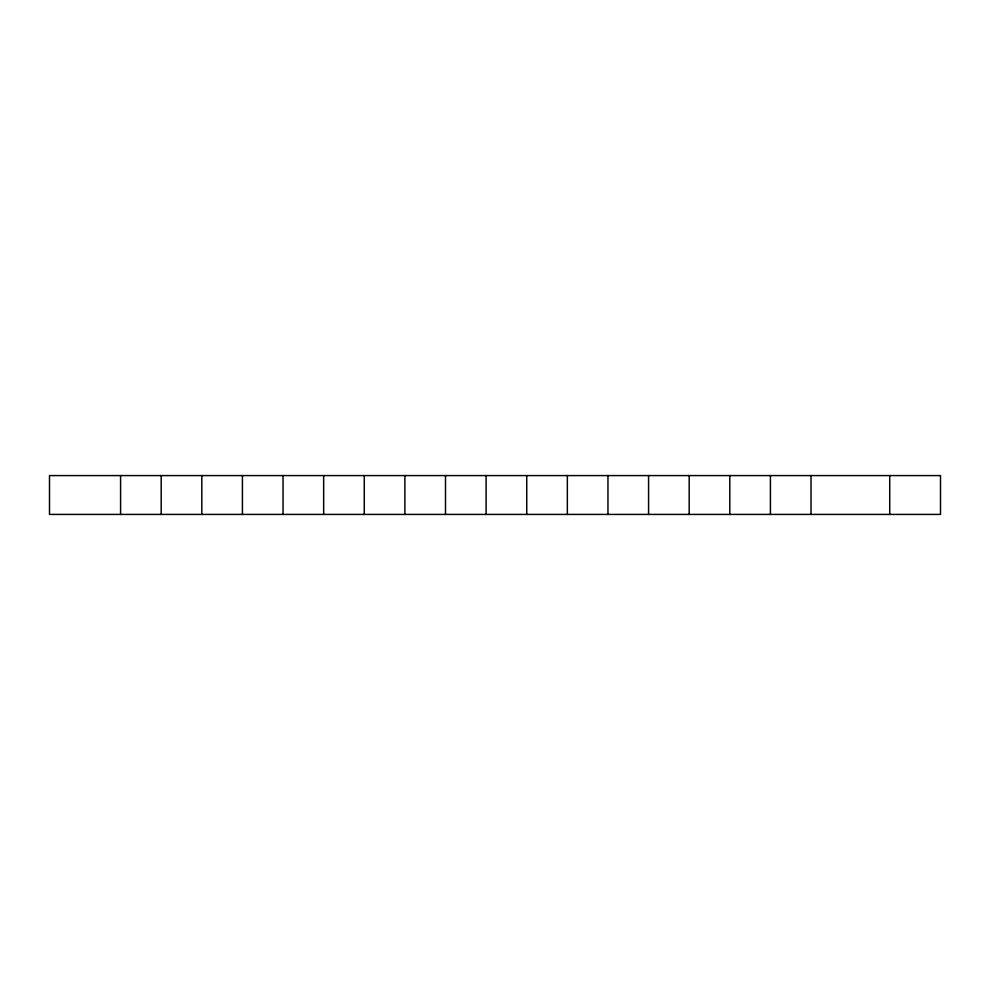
<?xml version="1.0" encoding="UTF-8"?>
<svg xmlns="http://www.w3.org/2000/svg" width="990" height="990" viewBox="0 0 990 990"><rect width="100%" height="100%" fill="white"/><g stroke="black" fill="none" stroke-linecap="round" stroke-linejoin="round"><path stroke-width="1.49" d="M889.725 475.584L889.725 514.416M811.033 475.584L811.033 514.416M770.418 475.584L770.418 514.416M729.803 475.584L729.803 514.416M689.188 475.584L689.188 514.416M648.574 475.584L648.574 514.416M607.959 475.584L607.959 514.416M567.344 475.584L567.344 514.416M526.73 475.584L526.73 514.416M486.115 475.584L486.115 514.416M445.5 475.584L445.5 514.416M404.885 475.584L404.885 514.416M364.271 475.584L364.271 514.416M323.656 475.584L323.656 514.416M283.041 475.584L283.041 514.416M242.426 475.584L242.426 514.416M201.812 475.584L201.812 514.416M161.197 475.584L161.197 514.416M120.582 475.584L120.582 514.416M940.5 475.584L49.5 475.584L49.5 514.416L940.5 514.416L940.5 475.584"/></g></svg>
